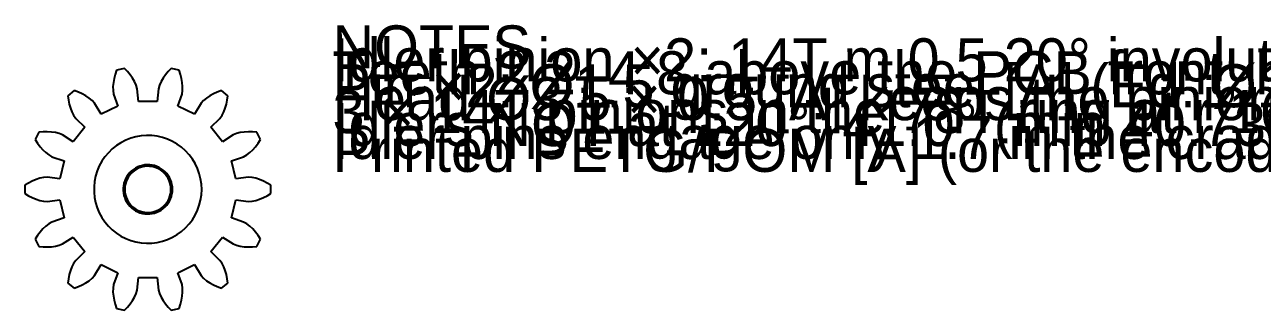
# Model space of a CAD drawing. Header units: millimetres. Extents: x -7 to 110, y -22 to 35.
# Drawn here: x -4 to 36.2, y 25.4 to 34.68 of the extents above; entities that cross this region are included whole.
import ezdxf

# ---------------------------------------------------------------- set-up
doc = ezdxf.new("R2010")
doc.units = ezdxf.units.MM
doc.linetypes.add('DASHED', pattern=[1.524, 1.27, -0.254])
for name, color, linetype in [('HIDDEN', 8, 'DASHED'), ('TEXT', 7, 'CONTINUOUS'), ('VISIBLE', 7, 'CONTINUOUS')]:
    doc.layers.add(name, color=color, linetype=linetype)

msp = doc.modelspace()

# ---------------------------------------------------------------- linework, layer by layer
at = {"layer": 'HIDDEN'}
for points in [[(-1.06323, 33.06016), (-1.09699, 32.92666)], [(-1.01916, 33.19512), (-1.06323, 33.06016)], [(-0.76003, 33.25426), (-1.01916, 33.19512)], [(-0.66176, 33.15179), (-0.76003, 33.25426)], [(-0.57342, 33.04616), (-0.66176, 33.15179)], [(-0.49567, 32.93773), (-0.57342, 33.04616)], [(0.57342, 33.04616), (0.49567, 32.93773)], [(0.66176, 33.15179), (0.57342, 33.04616)], [(0.76003, 33.25426), (0.66176, 33.15179)], [(1.01916, 33.19512), (0.76003, 33.25426)], [(1.06323, 33.06016), (1.01916, 33.19512)], [(1.09699, 32.92666), (1.06323, 33.06016)], [(-1.12, 32.79523), (-1.13149, 32.6666)], [(-1.13149, 32.6666), (-1.12995, 32.54176)], [(-1.09699, 32.92666), (-1.12, 32.79523)], [(-0.4295, 32.82682), (-0.49567, 32.93773)], [(-0.37672, 32.71368), (-0.4295, 32.82682)], [(-0.34287, 32.59814), (-0.37672, 32.71368)], [(-0.29971, 32.18647), (-0.34287, 32.59814)], [(0.34287, 32.59814), (0.29971, 32.18647)], [(0.37672, 32.71368), (0.34287, 32.59814)], [(0.4295, 32.82682), (0.37672, 32.71368)], [(0.49567, 32.93773), (0.4295, 32.82682)], [(1.12, 32.79523), (1.09699, 32.92666)], [(1.13149, 32.6666), (1.12, 32.79523)], [(1.12995, 32.54176), (1.13149, 32.6666)], [(-2.38868, 32.53559), (-2.59649, 32.36987)], [(-2.59649, 32.36987), (-2.57764, 32.22915)], [(-2.57764, 32.22915), (-2.55013, 32.09423)], [(-2.25568, 32.4859), (-2.38868, 32.53559)], [(-2.13026, 32.42906), (-2.25568, 32.4859)], [(-2.01316, 32.3651), (-2.13026, 32.42906)], [(-1.90543, 32.29389), (-2.01316, 32.3651)], [(-1.80878, 32.21485), (-1.90543, 32.29389)], [(-1.72815, 32.12544), (-1.80878, 32.21485)], [(-1.12995, 32.54176), (-1.11032, 32.42297)], [(-1.11032, 32.42297), (-0.97059, 32.03334)], [(0.29971, 32.18647), (-0.29971, 32.18647)], [(0.97059, 32.03334), (1.11032, 32.42297)], [(1.11032, 32.42297), (1.12995, 32.54176)], [(1.80878, 32.21485), (1.72815, 32.12544)], [(1.90543, 32.29389), (1.80878, 32.21485)], [(2.01316, 32.3651), (1.90543, 32.29389)], [(2.13026, 32.42906), (2.01316, 32.3651)], [(2.25568, 32.4859), (2.13026, 32.42906)], [(2.38868, 32.53559), (2.25568, 32.4859)], [(2.59649, 32.36987), (2.38868, 32.53559)], [(2.55013, 32.09423), (2.57764, 32.22915)], [(2.57764, 32.22915), (2.59649, 32.36987)], [(-2.55013, 32.09423), (-2.51383, 31.96583)], [(-2.51383, 31.96583), (-2.46838, 31.84495)], [(-2.46838, 31.84495), (-2.41283, 31.73314)], [(-1.51065, 31.77326), (-1.72815, 32.12544)], [(-0.97059, 32.03334), (-1.51065, 31.77326)], [(1.51065, 31.77326), (0.97059, 32.03334)], [(1.72815, 32.12544), (1.51065, 31.77326)], [(2.41283, 31.73314), (2.46838, 31.84495)], [(2.46838, 31.84495), (2.51383, 31.96583)], [(2.51383, 31.96583), (2.55013, 32.09423)], [(-2.41283, 31.73314), (-2.3436, 31.63463)], [(-2.3436, 31.63463), (-2.04865, 31.34422)], [(2.04865, 31.34422), (2.3436, 31.63463)], [(2.3436, 31.63463), (2.41283, 31.73314)], [(-3.54422, 31.18145), (-3.65955, 30.94197)], [(-3.40284, 31.19438), (-3.54422, 31.18145)], [(-3.26518, 31.19759), (-3.40284, 31.19438)], [(-3.13192, 31.19077), (-3.26518, 31.19759)], [(-3.00396, 31.17336), (-3.13192, 31.19077)], [(-2.88259, 31.14408), (-3.00396, 31.17336)], [(-2.77115, 31.09851), (-2.88259, 31.14408)], [(-2.42239, 30.87557), (-2.77115, 31.09851)], [(-2.04865, 31.34422), (-2.42239, 30.87557)], [(1.75, 29.32713), (1.7413, 29.50138), (1.7153, 29.67389), (1.67225, 29.84295), (1.61258, 30.00689), (1.53689, 30.16408), (1.44592, 30.31294), (1.34058, 30.45201), (1.22191, 30.5799), (1.09111, 30.69534), (0.94946, 30.79718), (0.79837, 30.88441), (0.63935, 30.95616), (0.47397, 31.01172), (0.30388, 31.05055), (0.13078, 31.07224), (-0.04363, 31.07659), (-0.2176, 31.06355), (-0.38941, 31.03326), (-0.55735, 30.986), (-0.71975, 30.92227), (-0.875, 30.84268), (-1.02155, 30.74802), (-1.15795, 30.63925), (-1.28284, 30.51743), (-1.39498, 30.38379), (-1.49326, 30.23964), (-1.5767, 30.08643), (-1.64446, 29.92567), (-1.69589, 29.75896), (-1.73045, 29.58796), (-1.74782, 29.41436), (-1.74782, 29.2399), (-1.73045, 29.06631), (-1.69589, 28.89531), (-1.64446, 28.7286), (-1.5767, 28.56783), (-1.49326, 28.41462), (-1.39498, 28.27047), (-1.28284, 28.13683), (-1.15795, 28.01501), (-1.02155, 27.90624), (-0.875, 27.81159), (-0.71975, 27.732), (-0.55735, 27.66826), (-0.38941, 27.62101), (-0.2176, 27.59071), (-0.04363, 27.57768), (0.13078, 27.58202), (0.30388, 27.60372), (0.47397, 27.64254), (0.63935, 27.6981), (0.79837, 27.76986), (0.94946, 27.85709), (1.09111, 27.95893), (1.22191, 28.07436), (1.34058, 28.20225), (1.44592, 28.34132), (1.53689, 28.49019), (1.61258, 28.64737), (1.67225, 28.81131), (1.7153, 28.98038), (1.7413, 29.15289), (1.75, 29.32713)], [(1.75, 29.32713), (1.7413, 29.50138), (1.7153, 29.67389), (1.67225, 29.84295), (1.61258, 30.00689), (1.53689, 30.16408), (1.44592, 30.31294), (1.34058, 30.45201), (1.22191, 30.5799), (1.09111, 30.69534), (0.94946, 30.79718), (0.79837, 30.88441), (0.63935, 30.95616), (0.47397, 31.01172), (0.30388, 31.05055), (0.13078, 31.07224), (-0.04363, 31.07659), (-0.2176, 31.06355), (-0.38941, 31.03326), (-0.55735, 30.986), (-0.71975, 30.92227), (-0.875, 30.84268), (-1.02155, 30.74802), (-1.15795, 30.63925), (-1.28284, 30.51743), (-1.39498, 30.38379), (-1.49326, 30.23964), (-1.5767, 30.08643), (-1.64446, 29.92567), (-1.69589, 29.75896), (-1.73045, 29.58796), (-1.74782, 29.41436), (-1.74782, 29.2399), (-1.73045, 29.06631), (-1.69589, 28.89531), (-1.64446, 28.7286), (-1.5767, 28.56783), (-1.49326, 28.41462), (-1.39498, 28.27047), (-1.28284, 28.13683), (-1.15795, 28.01501), (-1.02155, 27.90624), (-0.875, 27.81159), (-0.71975, 27.732), (-0.55735, 27.66826), (-0.38941, 27.62101), (-0.2176, 27.59071), (-0.04363, 27.57768), (0.13078, 27.58202), (0.30388, 27.60372), (0.47397, 27.64254), (0.63935, 27.6981), (0.79837, 27.76986), (0.94946, 27.85709), (1.09111, 27.95893), (1.22191, 28.07436), (1.34058, 28.20225), (1.44592, 28.34132), (1.53689, 28.49019), (1.61258, 28.64737), (1.67225, 28.81131), (1.7153, 28.98038), (1.7413, 29.15289), (1.75, 29.32713)], [(1.75, 29.32713), (1.7413, 29.50138), (1.7153, 29.67389), (1.67225, 29.84295), (1.61258, 30.00689), (1.53689, 30.16408), (1.44592, 30.31294), (1.34058, 30.45201), (1.22191, 30.5799), (1.09111, 30.69534), (0.94946, 30.79718), (0.79837, 30.88441), (0.63935, 30.95616), (0.47397, 31.01172), (0.30388, 31.05055), (0.13078, 31.07224), (-0.04363, 31.07659), (-0.2176, 31.06355), (-0.38941, 31.03326), (-0.55735, 30.986), (-0.71975, 30.92227), (-0.875, 30.84268), (-1.02155, 30.74802), (-1.15795, 30.63925), (-1.28284, 30.51743), (-1.39498, 30.38379), (-1.49326, 30.23964), (-1.5767, 30.08643), (-1.64446, 29.92567), (-1.69589, 29.75896), (-1.73045, 29.58796), (-1.74782, 29.41436), (-1.74782, 29.2399), (-1.73045, 29.06631), (-1.69589, 28.89531), (-1.64446, 28.7286), (-1.5767, 28.56783), (-1.49326, 28.41462), (-1.39498, 28.27047), (-1.28284, 28.13683), (-1.15795, 28.01501), (-1.02155, 27.90624), (-0.875, 27.81159), (-0.71975, 27.732), (-0.55735, 27.66826), (-0.38941, 27.62101), (-0.2176, 27.59071), (-0.04363, 27.57768), (0.13078, 27.58202), (0.30388, 27.60372), (0.47397, 27.64254), (0.63935, 27.6981), (0.79837, 27.76986), (0.94946, 27.85709), (1.09111, 27.95893), (1.22191, 28.07436), (1.34058, 28.20225), (1.44592, 28.34132), (1.53689, 28.49019), (1.61258, 28.64737), (1.67225, 28.81131), (1.7153, 28.98038), (1.7413, 29.15289), (1.75, 29.32713)], [(2.42239, 30.87557), (2.04865, 31.34422)], [(2.77115, 31.09851), (2.42239, 30.87557)], [(2.88259, 31.14408), (2.77115, 31.09851)], [(3.00396, 31.17336), (2.88259, 31.14408)], [(3.13192, 31.19077), (3.00396, 31.17336)], [(3.26518, 31.19759), (3.13192, 31.19077)], [(3.40284, 31.19438), (3.26518, 31.19759)], [(3.54422, 31.18145), (3.40284, 31.19438)], [(3.65955, 30.94197), (3.54422, 31.18145)], [(-3.65955, 30.94197), (-3.58151, 30.82337)], [(-3.58151, 30.82337), (-3.49819, 30.71374)], [(-3.49819, 30.71374), (-3.40978, 30.61381)], [(-3.40978, 30.61381), (-3.31638, 30.52462)], [(3.31638, 30.52462), (3.40978, 30.61381)], [(3.40978, 30.61381), (3.49819, 30.71374)], [(3.49819, 30.71374), (3.58151, 30.82337)], [(3.58151, 30.82337), (3.65955, 30.94197)], [(-3.31638, 30.52462), (-3.21781, 30.44799)], [(-3.21781, 30.44799), (-3.1127, 30.38927)], [(-3.1127, 30.38927), (-2.72095, 30.25559)], [(-2.72095, 30.25559), (-2.85434, 29.67119)], [(2.72095, 30.25559), (3.1127, 30.38927)], [(2.85434, 29.67119), (2.72095, 30.25559)], [(3.1127, 30.38927), (3.21781, 30.44799)], [(3.21781, 30.44799), (3.31638, 30.52462)], [(0.8, 29.32713), (0.79602, 29.40679), (0.78414, 29.48565), (0.76446, 29.56294), (0.73718, 29.63788), (0.70258, 29.70973), (0.66099, 29.77779), (0.61284, 29.84136), (0.55859, 29.89982), (0.49879, 29.9526), (0.43404, 29.99915), (0.36497, 30.03903), (0.29227, 30.07183), (0.21667, 30.09723), (0.13892, 30.11498), (0.05978, 30.12489), (-0.01994, 30.12688), (-0.09947, 30.12092), (-0.17802, 30.10707), (-0.25479, 30.08547), (-0.32903, 30.05634), (-0.4, 30.01995), (-0.46699, 29.97668), (-0.52935, 29.92696), (-0.58644, 29.87127), (-0.63771, 29.81018), (-0.68263, 29.74428), (-0.72078, 29.67424), (-0.75175, 29.60075), (-0.77526, 29.52454), (-0.79106, 29.44637), (-0.79901, 29.36701), (-0.79901, 29.28725), (-0.79106, 29.2079), (-0.77526, 29.12973), (-0.75175, 29.05352), (-0.72078, 28.98002), (-0.68263, 28.90998), (-0.63771, 28.84409), (-0.58644, 28.78299), (-0.52935, 28.72731), (-0.46699, 28.67758), (-0.4, 28.63431), (-0.32903, 28.59793), (-0.25479, 28.56879), (-0.17802, 28.54719), (-0.09947, 28.53334), (-0.01994, 28.52738), (0.05978, 28.52937), (0.13892, 28.53929), (0.21667, 28.55703), (0.29227, 28.58243), (0.36497, 28.61523), (0.43404, 28.65511), (0.49879, 28.70167), (0.55859, 28.75444), (0.61284, 28.8129), (0.66099, 28.87648), (0.70258, 28.94453), (0.73718, 29.01638), (0.76446, 29.09133), (0.78414, 29.16861), (0.79602, 29.24748), (0.8, 29.32713)], [(0.8, 29.32713), (0.79602, 29.40679), (0.78414, 29.48565), (0.76446, 29.56294), (0.73718, 29.63788), (0.70258, 29.70973), (0.66099, 29.77779), (0.61284, 29.84136), (0.55859, 29.89982), (0.49879, 29.9526), (0.43404, 29.99915), (0.36497, 30.03903), (0.29227, 30.07183), (0.21667, 30.09723), (0.13892, 30.11498), (0.05978, 30.12489), (-0.01994, 30.12688), (-0.09947, 30.12092), (-0.17802, 30.10707), (-0.25479, 30.08547), (-0.32903, 30.05634), (-0.4, 30.01995), (-0.46699, 29.97668), (-0.52935, 29.92696), (-0.58644, 29.87127), (-0.63771, 29.81018), (-0.68263, 29.74428), (-0.72078, 29.67424), (-0.75175, 29.60075), (-0.77526, 29.52454), (-0.79106, 29.44637), (-0.79901, 29.36701), (-0.79901, 29.28725), (-0.79106, 29.2079), (-0.77526, 29.12973), (-0.75175, 29.05352), (-0.72078, 28.98002), (-0.68263, 28.90998), (-0.63771, 28.84409), (-0.58644, 28.78299), (-0.52935, 28.72731), (-0.46699, 28.67758), (-0.4, 28.63431), (-0.32903, 28.59793), (-0.25479, 28.56879), (-0.17802, 28.54719), (-0.09947, 28.53334), (-0.01994, 28.52738), (0.05978, 28.52937), (0.13892, 28.53929), (0.21667, 28.55703), (0.29227, 28.58243), (0.36497, 28.61523), (0.43404, 28.65511), (0.49879, 28.70167), (0.55859, 28.75444), (0.61284, 28.8129), (0.66099, 28.87648), (0.70258, 28.94453), (0.73718, 29.01638), (0.76446, 29.09133), (0.78414, 29.16861), (0.79602, 29.24748), (0.8, 29.32713)], [(0.75, 29.32713), (0.74627, 29.40181), (0.73513, 29.47574), (0.71668, 29.5482), (0.69111, 29.61846), (0.65867, 29.68582), (0.61968, 29.74962), (0.57453, 29.80922), (0.52368, 29.86403), (0.46762, 29.91351), (0.40691, 29.95715), (0.34216, 29.99454), (0.27401, 30.02529), (0.20313, 30.0491), (0.13024, 30.06574), (0.05605, 30.07503), (-0.0187, 30.0769), (-0.09326, 30.07131), (-0.16689, 30.05833), (-0.23886, 30.03808), (-0.30847, 30.01076), (-0.375, 29.97665), (-0.43781, 29.93609), (-0.49626, 29.88947), (-0.54979, 29.83726), (-0.59785, 29.77998), (-0.63997, 29.71821), (-0.67573, 29.65254), (-0.70477, 29.58365), (-0.72681, 29.5122), (-0.74162, 29.43891), (-0.74907, 29.36452), (-0.74907, 29.28975), (-0.74162, 29.21535), (-0.72681, 29.14206), (-0.70477, 29.07062), (-0.67573, 29.00172), (-0.63997, 28.93606), (-0.59785, 28.87428), (-0.54979, 28.817), (-0.49626, 28.7648), (-0.43781, 28.71818), (-0.375, 28.67761), (-0.30847, 28.6435), (-0.23886, 28.61619), (-0.16689, 28.59594), (-0.09326, 28.58295), (-0.0187, 28.57736), (0.05605, 28.57923), (0.13024, 28.58853), (0.20313, 28.60516), (0.27401, 28.62898), (0.34216, 28.65973), (0.40691, 28.69711), (0.46762, 28.74076), (0.52368, 28.79023), (0.57453, 28.84504), (0.61968, 28.90464), (0.65867, 28.96844), (0.69111, 29.03581), (0.71668, 29.10607), (0.73513, 29.17852), (0.74627, 29.25246), (0.75, 29.32713)], [(0.75, 29.32713), (0.74627, 29.40181), (0.73513, 29.47574), (0.71668, 29.5482), (0.69111, 29.61846), (0.65867, 29.68582), (0.61968, 29.74962), (0.57453, 29.80922), (0.52368, 29.86403), (0.46762, 29.91351), (0.40691, 29.95715), (0.34216, 29.99454), (0.27401, 30.02529), (0.20313, 30.0491), (0.13024, 30.06574), (0.05605, 30.07503), (-0.0187, 30.0769), (-0.09326, 30.07131), (-0.16689, 30.05833), (-0.23886, 30.03808), (-0.30847, 30.01076), (-0.375, 29.97665), (-0.43781, 29.93609), (-0.49626, 29.88947), (-0.54979, 29.83726), (-0.59785, 29.77998), (-0.63997, 29.71821), (-0.67573, 29.65254), (-0.70477, 29.58365), (-0.72681, 29.5122), (-0.74162, 29.43891), (-0.74907, 29.36452), (-0.74907, 29.28975), (-0.74162, 29.21535), (-0.72681, 29.14206), (-0.70477, 29.07062), (-0.67573, 29.00172), (-0.63997, 28.93606), (-0.59785, 28.87428), (-0.54979, 28.817), (-0.49626, 28.7648), (-0.43781, 28.71818), (-0.375, 28.67761), (-0.30847, 28.6435), (-0.23886, 28.61619), (-0.16689, 28.59594), (-0.09326, 28.58295), (-0.0187, 28.57736), (0.05605, 28.57923), (0.13024, 28.58853), (0.20313, 28.60516), (0.27401, 28.62898), (0.34216, 28.65973), (0.40691, 28.69711), (0.46762, 28.74076), (0.52368, 28.79023), (0.57453, 28.84504), (0.61968, 28.90464), (0.65867, 28.96844), (0.69111, 29.03581), (0.71668, 29.10607), (0.73513, 29.17852), (0.74627, 29.25246), (0.75, 29.32713)], [(-3.87602, 29.53303), (-3.99779, 29.46003)], [(-3.99779, 29.46003), (-3.99779, 29.19423)], [(-3.75338, 29.59565), (-3.87602, 29.53303)], [(-3.63037, 29.64732), (-3.75338, 29.59565)], [(-3.50752, 29.68715), (-3.63037, 29.64732)], [(-3.38547, 29.71343), (-3.50752, 29.68715)], [(-3.26529, 29.72073), (-3.38547, 29.71343)], [(-2.85434, 29.67119), (-3.26529, 29.72073)], [(3.26529, 29.72073), (2.85434, 29.67119)], [(3.38547, 29.71343), (3.26529, 29.72073)], [(3.50752, 29.68715), (3.38547, 29.71343)], [(3.63037, 29.64732), (3.50752, 29.68715)], [(3.75338, 29.59565), (3.63037, 29.64732)], [(3.87602, 29.53303), (3.75338, 29.59565)], [(3.99779, 29.46003), (3.87602, 29.53303)], [(3.99779, 29.19423), (3.99779, 29.46003)], [(-3.99779, 29.19423), (-3.87602, 29.12123)], [(-3.87602, 29.12123), (-3.75338, 29.05861)], [(-3.75338, 29.05861), (-3.63037, 29.00694)], [(-3.63037, 29.00694), (-3.50752, 28.96711)], [(-3.50752, 28.96711), (-3.38547, 28.94083)], [(-3.26529, 28.93353), (-2.85434, 28.98307)], [(-2.85434, 28.98307), (-2.72095, 28.39867)], [(2.72095, 28.39867), (2.85434, 28.98307)], [(2.85434, 28.98307), (3.26529, 28.93353)], [(3.38547, 28.94083), (3.50752, 28.96711)], [(3.50752, 28.96711), (3.63037, 29.00694)], [(3.63037, 29.00694), (3.75338, 29.05861)], [(3.75338, 29.05861), (3.87602, 29.12123)], [(3.87602, 29.12123), (3.99779, 29.19423)], [(-3.38547, 28.94083), (-3.26529, 28.93353)], [(3.26529, 28.93353), (3.38547, 28.94083)], [(-3.21781, 28.20628), (-3.31638, 28.12964)], [(-3.1127, 28.265), (-3.21781, 28.20628)], [(-2.72095, 28.39867), (-3.1127, 28.265)], [(3.1127, 28.265), (2.72095, 28.39867)], [(3.21781, 28.20628), (3.1127, 28.265)], [(3.31638, 28.12964), (3.21781, 28.20628)], [(-3.58151, 27.8309), (-3.65955, 27.71229)], [(-3.49819, 27.94053), (-3.58151, 27.8309)], [(-3.40978, 28.04046), (-3.49819, 27.94053)], [(-3.31638, 28.12964), (-3.40978, 28.04046)], [(-2.77115, 27.55576), (-2.42239, 27.77869)], [(-2.42239, 27.77869), (-2.04865, 27.31004)], [(2.04865, 27.31004), (2.42239, 27.77869)], [(2.42239, 27.77869), (2.77115, 27.55576)], [(3.40978, 28.04046), (3.31638, 28.12964)], [(3.49819, 27.94053), (3.40978, 28.04046)], [(3.58151, 27.8309), (3.49819, 27.94053)], [(3.65955, 27.71229), (3.58151, 27.8309)], [(-3.65955, 27.71229), (-3.54422, 27.47282)], [(-3.54422, 27.47282), (-3.40284, 27.45988)], [(-3.40284, 27.45988), (-3.26518, 27.45667)], [(-3.26518, 27.45667), (-3.13192, 27.46349)], [(-3.13192, 27.46349), (-3.00396, 27.48091)], [(-3.00396, 27.48091), (-2.88259, 27.51019)], [(-2.88259, 27.51019), (-2.77115, 27.55576)], [(2.77115, 27.55576), (2.88259, 27.51019)], [(2.88259, 27.51019), (3.00396, 27.48091)], [(3.00396, 27.48091), (3.13192, 27.46349)], [(3.13192, 27.46349), (3.26518, 27.45667)], [(3.26518, 27.45667), (3.40284, 27.45988)], [(3.40284, 27.45988), (3.54422, 27.47282)], [(3.54422, 27.47282), (3.65955, 27.71229)], [(-2.3436, 27.01963), (-2.41283, 26.92112)], [(-2.04865, 27.31004), (-2.3436, 27.01963)], [(2.3436, 27.01963), (2.04865, 27.31004)], [(2.41283, 26.92112), (2.3436, 27.01963)], [(-2.55013, 26.56004), (-2.57764, 26.42511)], [(-2.51383, 26.68843), (-2.55013, 26.56004)], [(-2.46838, 26.80931), (-2.51383, 26.68843)], [(-2.41283, 26.92112), (-2.46838, 26.80931)], [(-1.72815, 26.52882), (-1.51065, 26.881)], [(-1.51065, 26.881), (-0.97059, 26.62092)], [(-0.97059, 26.62092), (-1.11032, 26.2313)], [(0.97059, 26.62092), (1.51065, 26.881)], [(1.11032, 26.2313), (0.97059, 26.62092)], [(1.51065, 26.881), (1.72815, 26.52882)], [(2.46838, 26.80931), (2.41283, 26.92112)], [(2.51383, 26.68843), (2.46838, 26.80931)], [(2.55013, 26.56004), (2.51383, 26.68843)], [(2.57764, 26.42511), (2.55013, 26.56004)], [(-2.57764, 26.42511), (-2.59649, 26.28439)], [(-2.59649, 26.28439), (-2.38868, 26.11867)], [(-2.38868, 26.11867), (-2.25568, 26.16836)], [(-2.25568, 26.16836), (-2.13026, 26.2252)], [(-2.13026, 26.2252), (-2.01316, 26.28916)], [(-2.01316, 26.28916), (-1.90543, 26.36037)], [(-1.90543, 26.36037), (-1.80878, 26.43941)], [(-1.80878, 26.43941), (-1.72815, 26.52882)], [(-1.11032, 26.2313), (-1.12995, 26.1125)], [(-0.34287, 26.05613), (-0.29971, 26.4678)], [(-0.29971, 26.4678), (0.29971, 26.4678)], [(0.29971, 26.4678), (0.34287, 26.05613)], [(1.12995, 26.1125), (1.11032, 26.2313)], [(1.72815, 26.52882), (1.80878, 26.43941)], [(1.80878, 26.43941), (1.90543, 26.36037)], [(1.90543, 26.36037), (2.01316, 26.28916)], [(2.01316, 26.28916), (2.13026, 26.2252)], [(2.13026, 26.2252), (2.25568, 26.16836)], [(2.25568, 26.16836), (2.38868, 26.11867)], [(2.38868, 26.11867), (2.59649, 26.28439)], [(2.59649, 26.28439), (2.57764, 26.42511)], [(-1.12995, 26.1125), (-1.13149, 25.98766)], [(-1.13149, 25.98766), (-1.12, 25.85903)], [(-1.12, 25.85903), (-1.09699, 25.72761)], [(-1.09699, 25.72761), (-1.06323, 25.59411)], [(-0.49567, 25.71653), (-0.4295, 25.82744)], [(-0.4295, 25.82744), (-0.37672, 25.94058)], [(-0.37672, 25.94058), (-0.34287, 26.05613)], [(0.34287, 26.05613), (0.37672, 25.94058)], [(0.37672, 25.94058), (0.4295, 25.82744)], [(0.4295, 25.82744), (0.49567, 25.71653)], [(1.06323, 25.59411), (1.09699, 25.72761)], [(1.09699, 25.72761), (1.12, 25.85903)], [(1.12, 25.85903), (1.13149, 25.98766)], [(1.13149, 25.98766), (1.12995, 26.1125)], [(-1.06323, 25.59411), (-1.01916, 25.45915)], [(-1.01916, 25.45915), (-0.76003, 25.4)], [(-0.76003, 25.4), (-0.66176, 25.50247)], [(-0.66176, 25.50247), (-0.57342, 25.6081)], [(-0.57342, 25.6081), (-0.49567, 25.71653)], [(0.49567, 25.71653), (0.57342, 25.6081)], [(0.57342, 25.6081), (0.66176, 25.50247)], [(0.66176, 25.50247), (0.76003, 25.4)], [(0.76003, 25.4), (1.01916, 25.45915)], [(1.01916, 25.45915), (1.06323, 25.59411)]]:
    msp.add_lwpolyline(points, dxfattribs=at)
at = {"layer": 'VISIBLE'}
for points in [[(-1.06323, 33.06016), (-1.09699, 32.92666)], [(-1.01916, 33.19512), (-1.06323, 33.06016)], [(-0.76003, 33.25426), (-1.01916, 33.19512)], [(-0.66176, 33.15179), (-0.76003, 33.25426)], [(-0.57342, 33.04616), (-0.66176, 33.15179)], [(-0.49567, 32.93773), (-0.57342, 33.04616)], [(0.57342, 33.04616), (0.49567, 32.93773)], [(0.66176, 33.15179), (0.57342, 33.04616)], [(0.76003, 33.25426), (0.66176, 33.15179)], [(1.01916, 33.19512), (0.76003, 33.25426)], [(1.06323, 33.06016), (1.01916, 33.19512)], [(1.09699, 32.92666), (1.06323, 33.06016)], [(-1.12, 32.79523), (-1.13149, 32.6666)], [(-1.13149, 32.6666), (-1.12995, 32.54176)], [(-1.09699, 32.92666), (-1.12, 32.79523)], [(-0.4295, 32.82682), (-0.49567, 32.93773)], [(-0.37672, 32.71368), (-0.4295, 32.82682)], [(-0.34287, 32.59814), (-0.37672, 32.71368)], [(-0.29971, 32.18647), (-0.34287, 32.59814)], [(0.34287, 32.59814), (0.29971, 32.18647)], [(0.37672, 32.71368), (0.34287, 32.59814)], [(0.4295, 32.82682), (0.37672, 32.71368)], [(0.49567, 32.93773), (0.4295, 32.82682)], [(1.12, 32.79523), (1.09699, 32.92666)], [(1.13149, 32.6666), (1.12, 32.79523)], [(1.12995, 32.54176), (1.13149, 32.6666)], [(-2.38868, 32.53559), (-2.59649, 32.36987)], [(-2.59649, 32.36987), (-2.57764, 32.22915)], [(-2.57764, 32.22915), (-2.55013, 32.09423)], [(-2.25568, 32.4859), (-2.38868, 32.53559)], [(-2.13026, 32.42906), (-2.25568, 32.4859)], [(-2.01316, 32.3651), (-2.13026, 32.42906)], [(-1.90543, 32.29389), (-2.01316, 32.3651)], [(-1.80878, 32.21485), (-1.90543, 32.29389)], [(-1.72815, 32.12544), (-1.80878, 32.21485)], [(-1.12995, 32.54176), (-1.11032, 32.42297)], [(-1.11032, 32.42297), (-0.97059, 32.03334)], [(0.29971, 32.18647), (-0.29971, 32.18647)], [(0.97059, 32.03334), (1.11032, 32.42297)], [(1.11032, 32.42297), (1.12995, 32.54176)], [(1.80878, 32.21485), (1.72815, 32.12544)], [(1.90543, 32.29389), (1.80878, 32.21485)], [(2.01316, 32.3651), (1.90543, 32.29389)], [(2.13026, 32.42906), (2.01316, 32.3651)], [(2.25568, 32.4859), (2.13026, 32.42906)], [(2.38868, 32.53559), (2.25568, 32.4859)], [(2.59649, 32.36987), (2.38868, 32.53559)], [(2.55013, 32.09423), (2.57764, 32.22915)], [(2.57764, 32.22915), (2.59649, 32.36987)], [(-2.55013, 32.09423), (-2.51383, 31.96583)], [(-2.51383, 31.96583), (-2.46838, 31.84495)], [(-2.46838, 31.84495), (-2.41283, 31.73314)], [(-1.51065, 31.77326), (-1.72815, 32.12544)], [(-0.97059, 32.03334), (-1.51065, 31.77326)], [(1.51065, 31.77326), (0.97059, 32.03334)], [(1.72815, 32.12544), (1.51065, 31.77326)], [(2.41283, 31.73314), (2.46838, 31.84495)], [(2.46838, 31.84495), (2.51383, 31.96583)], [(2.51383, 31.96583), (2.55013, 32.09423)], [(-2.41283, 31.73314), (-2.3436, 31.63463)], [(-2.3436, 31.63463), (-2.04865, 31.34422)], [(2.04865, 31.34422), (2.3436, 31.63463)], [(2.3436, 31.63463), (2.41283, 31.73314)], [(-3.54422, 31.18145), (-3.65955, 30.94197)], [(-3.40284, 31.19438), (-3.54422, 31.18145)], [(-3.26518, 31.19759), (-3.40284, 31.19438)], [(-3.13192, 31.19077), (-3.26518, 31.19759)], [(-3.00396, 31.17336), (-3.13192, 31.19077)], [(-2.88259, 31.14408), (-3.00396, 31.17336)], [(-2.77115, 31.09851), (-2.88259, 31.14408)], [(-2.42239, 30.87557), (-2.77115, 31.09851)], [(-2.04865, 31.34422), (-2.42239, 30.87557)], [(1.75, 29.32713), (1.7413, 29.50138), (1.7153, 29.67389), (1.67225, 29.84295), (1.61258, 30.00689), (1.53689, 30.16408), (1.44592, 30.31294), (1.34058, 30.45201), (1.22191, 30.5799), (1.09111, 30.69534), (0.94946, 30.79718), (0.79837, 30.88441), (0.63935, 30.95616), (0.47397, 31.01172), (0.30388, 31.05055), (0.13078, 31.07224), (-0.04363, 31.07659), (-0.2176, 31.06355), (-0.38941, 31.03326), (-0.55735, 30.986), (-0.71975, 30.92227), (-0.875, 30.84268), (-1.02155, 30.74802), (-1.15795, 30.63925), (-1.28284, 30.51743), (-1.39498, 30.38379), (-1.49326, 30.23964), (-1.5767, 30.08643), (-1.64446, 29.92567), (-1.69589, 29.75896), (-1.73045, 29.58796), (-1.74782, 29.41436), (-1.74782, 29.2399), (-1.73045, 29.06631), (-1.69589, 28.89531), (-1.64446, 28.7286), (-1.5767, 28.56783), (-1.49326, 28.41462), (-1.39498, 28.27047), (-1.28284, 28.13683), (-1.15795, 28.01501), (-1.02155, 27.90624), (-0.875, 27.81159), (-0.71975, 27.732), (-0.55735, 27.66826), (-0.38941, 27.62101), (-0.2176, 27.59071), (-0.04363, 27.57768), (0.13078, 27.58202), (0.30388, 27.60372), (0.47397, 27.64254), (0.63935, 27.6981), (0.79837, 27.76986), (0.94946, 27.85709), (1.09111, 27.95893), (1.22191, 28.07436), (1.34058, 28.20225), (1.44592, 28.34132), (1.53689, 28.49019), (1.61258, 28.64737), (1.67225, 28.81131), (1.7153, 28.98038), (1.7413, 29.15289), (1.75, 29.32713)], [(2.42239, 30.87557), (2.04865, 31.34422)], [(2.77115, 31.09851), (2.42239, 30.87557)], [(2.88259, 31.14408), (2.77115, 31.09851)], [(3.00396, 31.17336), (2.88259, 31.14408)], [(3.13192, 31.19077), (3.00396, 31.17336)], [(3.26518, 31.19759), (3.13192, 31.19077)], [(3.40284, 31.19438), (3.26518, 31.19759)], [(3.54422, 31.18145), (3.40284, 31.19438)], [(3.65955, 30.94197), (3.54422, 31.18145)], [(-3.65955, 30.94197), (-3.58151, 30.82337)], [(-3.58151, 30.82337), (-3.49819, 30.71374)], [(-3.49819, 30.71374), (-3.40978, 30.61381)], [(-3.40978, 30.61381), (-3.31638, 30.52462)], [(3.31638, 30.52462), (3.40978, 30.61381)], [(3.40978, 30.61381), (3.49819, 30.71374)], [(3.49819, 30.71374), (3.58151, 30.82337)], [(3.58151, 30.82337), (3.65955, 30.94197)], [(-3.31638, 30.52462), (-3.21781, 30.44799)], [(-3.21781, 30.44799), (-3.1127, 30.38927)], [(-3.1127, 30.38927), (-2.72095, 30.25559)], [(-2.72095, 30.25559), (-2.85434, 29.67119)], [(2.72095, 30.25559), (3.1127, 30.38927)], [(2.85434, 29.67119), (2.72095, 30.25559)], [(3.1127, 30.38927), (3.21781, 30.44799)], [(3.21781, 30.44799), (3.31638, 30.52462)], [(-3.87602, 29.53303), (-3.99779, 29.46003)], [(-3.99779, 29.46003), (-3.99779, 29.19423)], [(-3.75338, 29.59565), (-3.87602, 29.53303)], [(-3.63037, 29.64732), (-3.75338, 29.59565)], [(-3.50752, 29.68715), (-3.63037, 29.64732)], [(-3.38547, 29.71343), (-3.50752, 29.68715)], [(-3.26529, 29.72073), (-3.38547, 29.71343)], [(-2.85434, 29.67119), (-3.26529, 29.72073)], [(3.26529, 29.72073), (2.85434, 29.67119)], [(3.38547, 29.71343), (3.26529, 29.72073)], [(3.50752, 29.68715), (3.38547, 29.71343)], [(3.63037, 29.64732), (3.50752, 29.68715)], [(3.75338, 29.59565), (3.63037, 29.64732)], [(3.87602, 29.53303), (3.75338, 29.59565)], [(3.99779, 29.46003), (3.87602, 29.53303)], [(3.99779, 29.19423), (3.99779, 29.46003)], [(-3.99779, 29.19423), (-3.87602, 29.12123)], [(-3.87602, 29.12123), (-3.75338, 29.05861)], [(-3.75338, 29.05861), (-3.63037, 29.00694)], [(-3.63037, 29.00694), (-3.50752, 28.96711)], [(-3.50752, 28.96711), (-3.38547, 28.94083)], [(-3.26529, 28.93353), (-2.85434, 28.98307)], [(-2.85434, 28.98307), (-2.72095, 28.39867)], [(2.72095, 28.39867), (2.85434, 28.98307)], [(2.85434, 28.98307), (3.26529, 28.93353)], [(3.38547, 28.94083), (3.50752, 28.96711)], [(3.50752, 28.96711), (3.63037, 29.00694)], [(3.63037, 29.00694), (3.75338, 29.05861)], [(3.75338, 29.05861), (3.87602, 29.12123)], [(3.87602, 29.12123), (3.99779, 29.19423)], [(-3.38547, 28.94083), (-3.26529, 28.93353)], [(3.26529, 28.93353), (3.38547, 28.94083)], [(-3.21781, 28.20628), (-3.31638, 28.12964)], [(-3.1127, 28.265), (-3.21781, 28.20628)], [(-2.72095, 28.39867), (-3.1127, 28.265)], [(3.1127, 28.265), (2.72095, 28.39867)], [(3.21781, 28.20628), (3.1127, 28.265)], [(3.31638, 28.12964), (3.21781, 28.20628)], [(-3.58151, 27.8309), (-3.65955, 27.71229)], [(-3.49819, 27.94053), (-3.58151, 27.8309)], [(-3.40978, 28.04046), (-3.49819, 27.94053)], [(-3.31638, 28.12964), (-3.40978, 28.04046)], [(-2.77115, 27.55576), (-2.42239, 27.77869)], [(-2.42239, 27.77869), (-2.04865, 27.31004)], [(2.04865, 27.31004), (2.42239, 27.77869)], [(2.42239, 27.77869), (2.77115, 27.55576)], [(3.40978, 28.04046), (3.31638, 28.12964)], [(3.49819, 27.94053), (3.40978, 28.04046)], [(3.58151, 27.8309), (3.49819, 27.94053)], [(3.65955, 27.71229), (3.58151, 27.8309)], [(-3.65955, 27.71229), (-3.54422, 27.47282)], [(-3.54422, 27.47282), (-3.40284, 27.45988)], [(-3.40284, 27.45988), (-3.26518, 27.45667)], [(-3.26518, 27.45667), (-3.13192, 27.46349)], [(-3.13192, 27.46349), (-3.00396, 27.48091)], [(-3.00396, 27.48091), (-2.88259, 27.51019)], [(-2.88259, 27.51019), (-2.77115, 27.55576)], [(2.77115, 27.55576), (2.88259, 27.51019)], [(2.88259, 27.51019), (3.00396, 27.48091)], [(3.00396, 27.48091), (3.13192, 27.46349)], [(3.13192, 27.46349), (3.26518, 27.45667)], [(3.26518, 27.45667), (3.40284, 27.45988)], [(3.40284, 27.45988), (3.54422, 27.47282)], [(3.54422, 27.47282), (3.65955, 27.71229)], [(-2.3436, 27.01963), (-2.41283, 26.92112)], [(-2.04865, 27.31004), (-2.3436, 27.01963)], [(2.3436, 27.01963), (2.04865, 27.31004)], [(2.41283, 26.92112), (2.3436, 27.01963)], [(-2.55013, 26.56004), (-2.57764, 26.42511)], [(-2.51383, 26.68843), (-2.55013, 26.56004)], [(-2.46838, 26.80931), (-2.51383, 26.68843)], [(-2.41283, 26.92112), (-2.46838, 26.80931)], [(-1.72815, 26.52882), (-1.51065, 26.881)], [(-1.51065, 26.881), (-0.97059, 26.62092)], [(-0.97059, 26.62092), (-1.11032, 26.2313)], [(0.97059, 26.62092), (1.51065, 26.881)], [(1.11032, 26.2313), (0.97059, 26.62092)], [(1.51065, 26.881), (1.72815, 26.52882)], [(2.46838, 26.80931), (2.41283, 26.92112)], [(2.51383, 26.68843), (2.46838, 26.80931)], [(2.55013, 26.56004), (2.51383, 26.68843)], [(2.57764, 26.42511), (2.55013, 26.56004)], [(-2.57764, 26.42511), (-2.59649, 26.28439)], [(-2.59649, 26.28439), (-2.38868, 26.11867)], [(-2.38868, 26.11867), (-2.25568, 26.16836)], [(-2.25568, 26.16836), (-2.13026, 26.2252)], [(-2.13026, 26.2252), (-2.01316, 26.28916)], [(-2.01316, 26.28916), (-1.90543, 26.36037)], [(-1.90543, 26.36037), (-1.80878, 26.43941)], [(-1.80878, 26.43941), (-1.72815, 26.52882)], [(-1.11032, 26.2313), (-1.12995, 26.1125)], [(-0.34287, 26.05613), (-0.29971, 26.4678)], [(-0.29971, 26.4678), (0.29971, 26.4678)], [(0.29971, 26.4678), (0.34287, 26.05613)], [(1.12995, 26.1125), (1.11032, 26.2313)], [(1.72815, 26.52882), (1.80878, 26.43941)], [(1.80878, 26.43941), (1.90543, 26.36037)], [(1.90543, 26.36037), (2.01316, 26.28916)], [(2.01316, 26.28916), (2.13026, 26.2252)], [(2.13026, 26.2252), (2.25568, 26.16836)], [(2.25568, 26.16836), (2.38868, 26.11867)], [(2.38868, 26.11867), (2.59649, 26.28439)], [(2.59649, 26.28439), (2.57764, 26.42511)], [(-1.12995, 26.1125), (-1.13149, 25.98766)], [(-1.13149, 25.98766), (-1.12, 25.85903)], [(-1.12, 25.85903), (-1.09699, 25.72761)], [(-1.09699, 25.72761), (-1.06323, 25.59411)], [(-0.49567, 25.71653), (-0.4295, 25.82744)], [(-0.4295, 25.82744), (-0.37672, 25.94058)], [(-0.37672, 25.94058), (-0.34287, 26.05613)], [(0.34287, 26.05613), (0.37672, 25.94058)], [(0.37672, 25.94058), (0.4295, 25.82744)], [(0.4295, 25.82744), (0.49567, 25.71653)], [(1.06323, 25.59411), (1.09699, 25.72761)], [(1.09699, 25.72761), (1.12, 25.85903)], [(1.12, 25.85903), (1.13149, 25.98766)], [(1.13149, 25.98766), (1.12995, 26.1125)], [(-1.06323, 25.59411), (-1.01916, 25.45915)], [(-1.01916, 25.45915), (-0.76003, 25.4)], [(-0.76003, 25.4), (-0.66176, 25.50247)], [(-0.66176, 25.50247), (-0.57342, 25.6081)], [(-0.57342, 25.6081), (-0.49567, 25.71653)], [(0.49567, 25.71653), (0.57342, 25.6081)], [(0.57342, 25.6081), (0.66176, 25.50247)], [(0.66176, 25.50247), (0.76003, 25.4)], [(0.76003, 25.4), (1.01916, 25.45915)], [(1.01916, 25.45915), (1.06323, 25.59411)]]:
    msp.add_lwpolyline(points, dxfattribs=at)

# ---------------------------------------------------------------- texts
at = {"layer": 'TEXT'}
for s, p in [('NOTES', (5.99779, 33.25426)), ('Idler pinion ×2: 14T m 0.5 20° involute, identical teeth/hub to the encoder pinion; plain Ø1.6 bore [A]', (5.99779, 32.83426)), ('Teeth 2.2–4.8 above the PCB front; hub thrust face on the 1.7 pocket floor', (5.99779, 32.41426)), ('Pin ×2: Ø1.5 ground steel [A] (Ed: Ø1.5 tried; ~11 MPa/N bending, OK), 5.4 long, bonded through the floor onto the PCB front', (5.99779, 31.99426)), ('Head Ø3.5 × 0.5 [A] keeps the pinion on (0.1 axial run); or a pressed-on cap [A]', (5.99779, 31.57426)), ('3 × 14T pinions in the 78T ring at r 16.0: encoder 270.0° (90° from the motor), idlers 41.0° and 150.0° (motor 0°)', (5.99779, 31.15426)), ('Idlers NOT at 120°: 41.0° (min 40.73° to clear the motor) and 150.0°; gaps 131/109/120° [check]', (5.99779, 30.73426)), ('Idler pins engage only 1.7 in the cradle floor (option: NPTH in the PCB, not made) [check]', (5.99779, 30.31426)), ('Printed PETG/POM [A] (or the encoder pinion part with a reamed bore)', (5.99779, 29.89426))]:
    msp.add_text(s, height=1.4, dxfattribs=at).set_placement(p)

doc.saveas('drawing.dxf')
